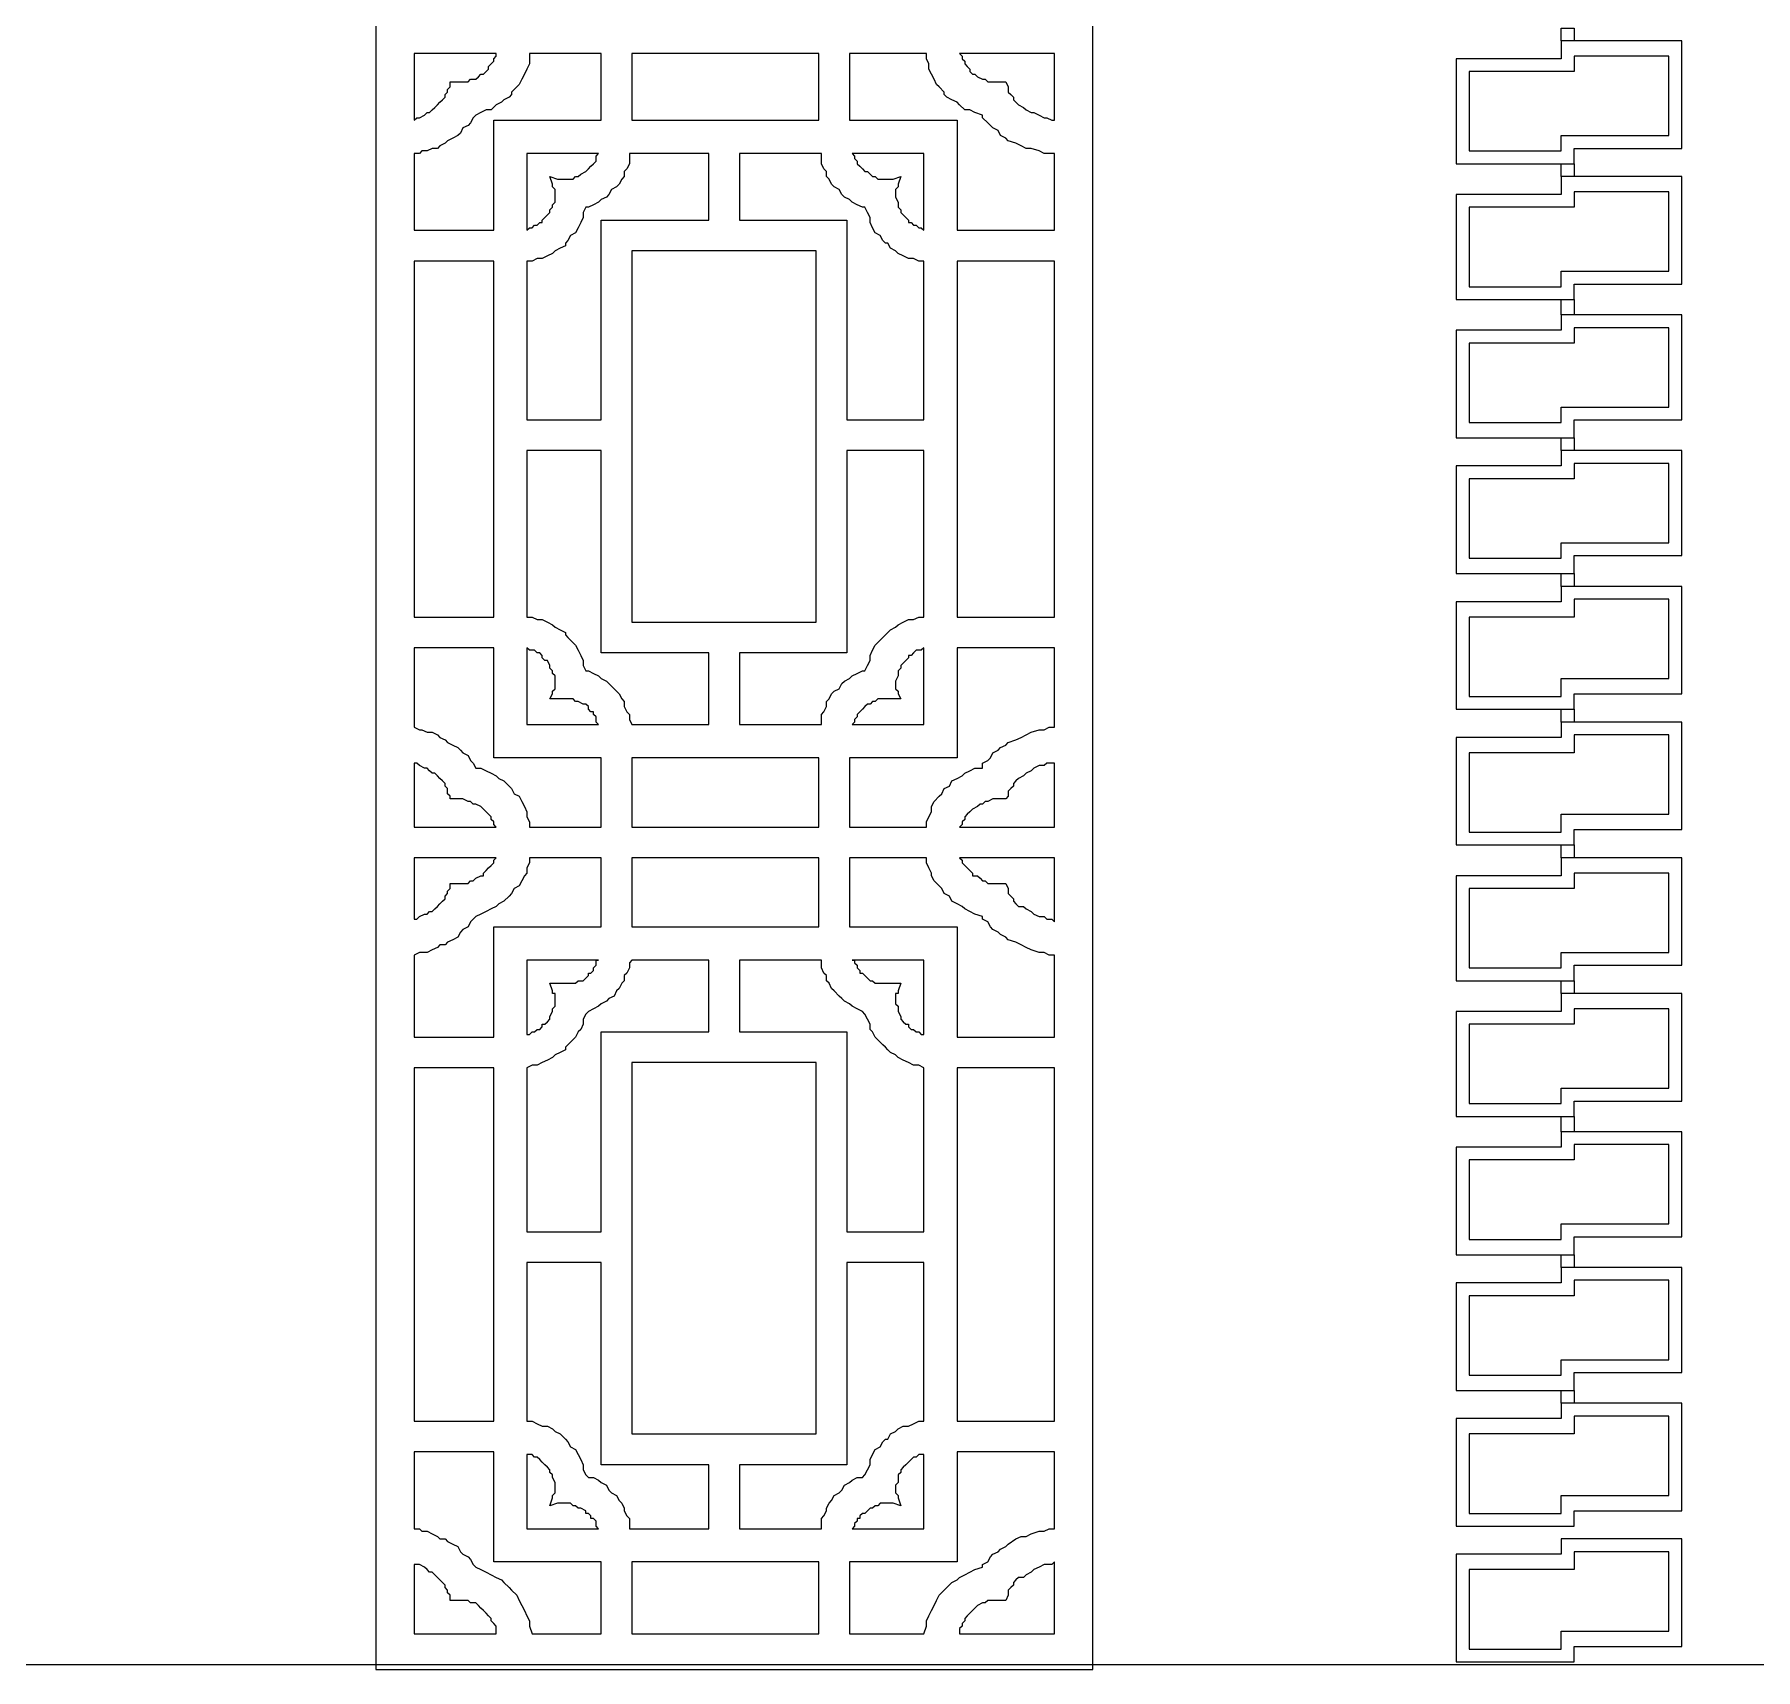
# Model space of a CAD drawing. Extents: x -66030 to 95157, y -13132 to 45879.
# Drawn here: x 23855 to 26480, y 31861 to 34355 of the extents above; entities that cross this region are included whole.
import ezdxf

# ---------------------------------------------------------------- set-up
doc = ezdxf.new("R2010")
doc.units = 0
doc.header["$LTSCALE"] = 100
doc.header["$MEASUREMENT"] = 0
doc.layers.add('3', color=11, linetype='CONTINUOUS')

msp = doc.modelspace()

# ---------------------------------------------------------------- linework, layer by layer
at = {"layer": '3', "color": 2}
msp.add_line((-66009.4, 31868.9), (90873, 31868.9), dxfattribs=at)
at = {"layer": '3'}
for points in [[(25469.3, 36837.3), (24375.6, 36837.3), (24375.6, 31861.1), (25469.3, 31861.1), (25469.3, 36837.3)], [(26203.6, 34364.8), (26203.6, 34345.3), (26184.1, 34345.3), (26184.1, 34364.8), (26203.6, 34364.8)], [(24434.2, 34056.3), (24555.3, 34056.3), (24555.3, 34224.2), (24719.3, 34224.2), (24719.3, 34325.8), (24610, 34325.8), (24610, 34318), (24610, 34310.2), (24606.1, 34302.3), (24602.2, 34294.5), (24598.3, 34286.7), (24594.4, 34278.9), (24590.4, 34275), (24582.6, 34267.2), (24582.6, 34263.3), (24578.7, 34259.4), (24570.9, 34255.5), (24567, 34251.6), (24559.2, 34247.7), (24551.4, 34239.9), (24543.6, 34239.9), (24535.8, 34235.9), (24528, 34232), (24524, 34228.1), (24520.1, 34220.3), (24516.2, 34216.4), (24508.4, 34212.5), (24504.5, 34204.7), (24500.6, 34200.8), (24492.8, 34196.9), (24485, 34193), (24481.1, 34189.1), (24473.3, 34185.2), (24469.4, 34181.3), (24461.5, 34181.3), (24453.7, 34177.4), (24445.9, 34177.4), (24442, 34173.5), (24434.2, 34173.5), (24434.2, 34056.3)], [(24434.2, 34224.2), (24438.1, 34228.1), (24442, 34228.1), (24449.8, 34232), (24453.7, 34235.9), (24457.6, 34235.9), (24461.5, 34239.9), (24465.5, 34243.8), (24469.4, 34247.7), (24473.3, 34251.6), (24477.2, 34255.5), (24481.1, 34259.4), (24481.1, 34263.3), (24485, 34267.2), (24485, 34271.1), (24488.9, 34275), (24488.9, 34282.8), (24492.8, 34282.8), (24496.7, 34282.8), (24500.6, 34282.8), (24504.5, 34282.8), (24512.3, 34282.8), (24516.2, 34282.8), (24520.1, 34286.7), (24528, 34286.7), (24531.9, 34290.6), (24535.8, 34294.5), (24539.7, 34294.5), (24543.6, 34298.4), (24547.5, 34302.3), (24547.5, 34306.3), (24551.4, 34310.2), (24555.3, 34314.1), (24555.3, 34318), (24559.2, 34321.9), (24559.2, 34325.8), (24434.2, 34325.8), (24434.2, 34224.2)], [(25051.4, 34325.8), (24766.2, 34325.8), (24766.2, 34224.2), (25051.4, 34224.2), (25051.4, 34325.8)], [(25410.7, 34173.5), (25402.9, 34173.5), (25395.1, 34173.5), (25387.3, 34177.4), (25375.5, 34181.3), (25367.7, 34181.3), (25359.9, 34185.2), (25352.1, 34189.1), (25340.4, 34193), (25336.5, 34196.9), (25328.7, 34200.8), (25324.8, 34208.6), (25317, 34212.5), (25313.1, 34216.4), (25309.1, 34220.3), (25301.3, 34228.1), (25301.3, 34232), (25289.6, 34235.9), (25281.8, 34239.9), (25274, 34239.9), (25266.2, 34247.7), (25262.3, 34251.6), (25254.5, 34255.5), (25246.6, 34259.4), (25242.7, 34263.3), (25242.7, 34267.2), (25234.9, 34275), (25231, 34278.9), (25227.1, 34286.7), (25223.2, 34294.5), (25219.3, 34302.3), (25219.3, 34310.2), (25215.4, 34318), (25215.4, 34325.8), (25098.2, 34325.8), (25098.2, 34224.2), (25262.3, 34224.2), (25262.3, 34056.3), (25410.7, 34056.3), (25410.7, 34173.5)], [(25410.7, 34325.8), (25266.2, 34325.8), (25270.1, 34321.9), (25270.1, 34318), (25274, 34314.1), (25274, 34310.2), (25277.9, 34306.3), (25281.8, 34302.3), (25281.8, 34298.4), (25285.7, 34294.5), (25289.6, 34294.5), (25293.5, 34290.6), (25301.3, 34286.7), (25305.2, 34286.7), (25309.1, 34282.8), (25317, 34282.8), (25320.9, 34282.8), (25324.8, 34282.8), (25328.7, 34282.8), (25332.6, 34282.8), (25336.5, 34282.8), (25340.4, 34275), (25340.4, 34271.1), (25340.4, 34267.2), (25344.3, 34263.3), (25348.2, 34259.4), (25348.2, 34255.5), (25352.1, 34251.6), (25356, 34247.7), (25363.8, 34243.8), (25367.7, 34239.9), (25375.5, 34235.9), (25379.5, 34235.9), (25387.3, 34232), (25395.1, 34228.1), (25399, 34228.1), (25406.8, 34224.2), (25410.7, 34224.2), (25410.7, 34325.8)], [(26184.1, 34318), (26023.9, 34318), (26023.9, 34157.8), (26203.6, 34157.8), (26203.6, 34181.3), (26367.7, 34181.3), (26367.7, 34345.3), (26203.6, 34345.3), (26199.7, 34345.3), (26184.1, 34345.3), (26184.1, 34329.7), (26184.1, 34318)], [(26203.6, 34298.4), (26203.6, 34298.4), (26184.1, 34298.4), (26043.5, 34298.4), (26043.5, 34177.4), (26184.1, 34177.4), (26184.1, 34200.8), (26348.1, 34200.8), (26348.1, 34321.9), (26203.6, 34321.9), (26203.6, 34298.4)], [(24606.1, 34173.5), (24606.1, 34056.3), (24610, 34060.2), (24613.9, 34060.2), (24617.8, 34064.1), (24621.7, 34064.1), (24625.6, 34068), (24629.5, 34068), (24629.5, 34071.9), (24633.4, 34075.8), (24637.3, 34079.7), (24641.2, 34083.6), (24641.2, 34087.5), (24645.1, 34091.4), (24645.1, 34095.3), (24649, 34099.2), (24649, 34107), (24649, 34111), (24649, 34114.9), (24649, 34118.8), (24645.1, 34122.7), (24645.1, 34126.6), (24641.2, 34138.3), (24652.9, 34134.4), (24656.8, 34134.4), (24660.8, 34134.4), (24668.6, 34134.4), (24672.5, 34134.4), (24676.4, 34134.4), (24680.3, 34138.3), (24684.2, 34138.3), (24688.1, 34142.2), (24695.9, 34146.1), (24695.9, 34146.1), (24699.8, 34150), (24703.7, 34153.9), (24703.7, 34153.9), (24707.6, 34157.8), (24711.5, 34161.7), (24711.5, 34165.6), (24711.5, 34169.5), (24715.4, 34173.5), (24606.1, 34173.5)], [(24719.3, 33767.2), (24719.3, 34071.9), (24883.4, 34071.9), (24883.4, 34173.5), (24762.3, 34173.5), (24762.3, 34165.6), (24762.3, 34157.8), (24758.4, 34150), (24754.5, 34146.1), (24754.5, 34138.3), (24750.6, 34134.4), (24746.7, 34126.6), (24742.8, 34122.7), (24735, 34118.8), (24731.1, 34111), (24727.2, 34107), (24719.3, 34103.1), (24715.4, 34099.2), (24707.6, 34095.3), (24699.8, 34091.4), (24695.9, 34091.4), (24692, 34083.6), (24692, 34075.8), (24688.1, 34068), (24684.2, 34060.2), (24680.3, 34052.4), (24672.5, 34048.5), (24668.6, 34040.6), (24664.7, 34036.7), (24664.7, 34032.8), (24656.8, 34028.9), (24649, 34025), (24645.1, 34021.1), (24637.3, 34017.2), (24629.5, 34013.3), (24621.7, 34013.3), (24613.9, 34009.4), (24606.1, 34009.4), (24606.1, 33767.2), (24719.3, 33767.2)], [(25211.5, 33767.2), (25211.5, 34009.4), (25203.7, 34009.4), (25195.9, 34013.3), (25188.1, 34013.3), (25180.2, 34017.2), (25172.4, 34021.1), (25168.5, 34025), (25160.7, 34028.9), (25156.8, 34036.7), (25152.9, 34036.7), (25149, 34040.6), (25145.1, 34048.5), (25137.3, 34052.4), (25133.4, 34060.2), (25129.5, 34068), (25129.5, 34075.8), (25125.6, 34083.6), (25121.7, 34091.4), (25117.8, 34091.4), (25109.9, 34095.3), (25102.1, 34099.2), (25098.2, 34103.1), (25090.4, 34107), (25086.5, 34111), (25082.6, 34118.8), (25074.8, 34122.7), (25070.9, 34126.6), (25067, 34134.4), (25063.1, 34138.3), (25063.1, 34146.1), (25059.2, 34150), (25055.3, 34157.8), (25055.3, 34165.6), (25055.3, 34173.5), (24930.3, 34173.5), (24930.3, 34071.9), (25094.3, 34071.9), (25094.3, 33767.2), (25211.5, 33767.2)], [(25211.5, 34056.3), (25211.5, 34173.5), (25102.1, 34173.5), (25106, 34169.5), (25106, 34165.6), (25109.9, 34161.7), (25109.9, 34157.8), (25113.8, 34153.9), (25113.8, 34153.9), (25117.8, 34150), (25121.7, 34146.1), (25125.6, 34146.1), (25129.5, 34142.2), (25133.4, 34138.3), (25137.3, 34138.3), (25141.2, 34134.4), (25145.1, 34134.4), (25149, 34134.4), (25156.8, 34134.4), (25160.7, 34134.4), (25164.6, 34134.4), (25176.3, 34138.3), (25172.4, 34126.6), (25172.4, 34122.7), (25168.5, 34118.8), (25168.5, 34114.9), (25168.5, 34111), (25168.5, 34107), (25172.4, 34099.2), (25172.4, 34095.3), (25172.4, 34091.4), (25176.3, 34087.5), (25176.3, 34083.6), (25180.2, 34079.7), (25184.2, 34075.8), (25188.1, 34071.9), (25188.1, 34068), (25192, 34068), (25195.9, 34064.1), (25199.8, 34064.1), (25203.7, 34060.2), (25207.6, 34060.2), (25211.5, 34056.3)], [(26184.1, 34111), (26023.9, 34111), (26023.9, 33950.8), (26203.6, 33950.8), (26203.6, 33974.2), (26367.7, 33974.2), (26367.7, 34138.3), (26203.6, 34138.3), (26199.7, 34138.3), (26184.1, 34138.3), (26184.1, 34122.7), (26184.1, 34111)], [(26203.6, 34157.8), (26203.6, 34138.3), (26184.1, 34138.3), (26184.1, 34157.8), (26203.6, 34157.8)], [(26203.6, 34091.4), (26203.6, 34091.4), (26184.1, 34091.4), (26043.5, 34091.4), (26043.5, 33970.3), (26184.1, 33970.3), (26184.1, 33993.8), (26348.1, 33993.8), (26348.1, 34114.9), (26203.6, 34114.9), (26203.6, 34091.4)], [(24434.2, 33466.5), (24555.3, 33466.5), (24555.3, 34009.4), (24434.2, 34009.4), (24434.2, 33466.5)], [(24766.2, 34025), (24766.2, 33458.7), (25047.4, 33458.7), (25047.4, 34025), (24766.2, 34025)], [(25410.7, 34009.4), (25262.3, 34009.4), (25262.3, 33466.5), (25410.7, 33466.5), (25410.7, 34009.4)], [(26184.1, 33903.9), (26023.9, 33903.9), (26023.9, 33739.9), (26203.6, 33739.9), (26203.6, 33767.2), (26367.7, 33767.2), (26367.7, 33927.4), (26203.6, 33927.4), (26199.7, 33927.4), (26184.1, 33927.4), (26184.1, 33915.7), (26184.1, 33903.9)], [(26203.6, 33950.8), (26203.6, 33927.4), (26184.1, 33927.4), (26184.1, 33950.8), (26203.6, 33950.8)], [(26203.6, 33884.4), (26203.6, 33884.4), (26184.1, 33884.4), (26043.5, 33884.4), (26043.5, 33763.3), (26184.1, 33763.3), (26184.1, 33786.8), (26348.1, 33786.8), (26348.1, 33907.8), (26203.6, 33907.8), (26203.6, 33884.4)], [(24606.1, 33720.4), (24606.1, 33466.5), (24613.9, 33466.5), (24621.7, 33462.6), (24629.5, 33462.6), (24637.3, 33458.7), (24645.1, 33454.8), (24649, 33450.8), (24656.8, 33446.9), (24664.7, 33443), (24664.7, 33439.1), (24668.6, 33435.2), (24672.5, 33431.3), (24680.3, 33423.5), (24684.2, 33415.7), (24688.1, 33407.9), (24692, 33400.1), (24692, 33392.3), (24695.9, 33384.4), (24699.8, 33384.4), (24707.6, 33380.5), (24715.4, 33376.6), (24719.3, 33372.7), (24727.2, 33368.8), (24731.1, 33364.9), (24738.9, 33357.1), (24742.8, 33353.2), (24746.7, 33349.3), (24750.6, 33341.5), (24754.5, 33337.6), (24754.5, 33329.8), (24758.4, 33321.9), (24762.3, 33318), (24762.3, 33310.2), (24766.2, 33302.4), (24883.4, 33302.4), (24883.4, 33411.8), (24719.3, 33411.8), (24719.3, 33720.4), (24606.1, 33720.4)], [(25094.3, 33720.4), (25094.3, 33411.8), (24930.3, 33411.8), (24930.3, 33302.4), (25055.3, 33302.4), (25055.3, 33310.2), (25055.3, 33318), (25059.2, 33321.9), (25063.1, 33329.8), (25063.1, 33337.6), (25067, 33341.5), (25070.9, 33349.3), (25074.8, 33353.2), (25082.6, 33357.1), (25086.5, 33364.9), (25090.4, 33368.8), (25098.2, 33372.7), (25102.1, 33376.6), (25109.9, 33380.5), (25117.8, 33384.4), (25121.7, 33384.4), (25125.6, 33392.3), (25129.5, 33400.1), (25129.5, 33407.9), (25133.4, 33415.7), (25137.3, 33423.5), (25145.1, 33431.3), (25149, 33435.2), (25152.9, 33439.1), (25156.8, 33443), (25160.7, 33446.9), (25168.5, 33450.8), (25172.4, 33454.8), (25180.2, 33458.7), (25188.1, 33462.6), (25195.9, 33462.6), (25203.7, 33466.5), (25211.5, 33466.5), (25211.5, 33720.4), (25094.3, 33720.4)], [(26184.1, 33696.9), (26023.9, 33696.9), (26023.9, 33532.9), (26203.6, 33532.9), (26203.6, 33560.2), (26367.7, 33560.2), (26367.7, 33720.4), (26203.6, 33720.4), (26199.7, 33720.4), (26184.1, 33720.4), (26184.1, 33708.6), (26184.1, 33696.9)], [(26203.6, 33739.9), (26203.6, 33720.4), (26184.1, 33720.4), (26184.1, 33739.9), (26203.6, 33739.9)], [(26203.6, 33677.4), (26203.6, 33677.4), (26184.1, 33677.4), (26043.5, 33677.4), (26043.5, 33556.3), (26184.1, 33556.3), (26184.1, 33579.7), (26348.1, 33579.7), (26348.1, 33700.8), (26203.6, 33700.8), (26203.6, 33677.4)], [(26203.6, 33532.9), (26203.6, 33513.3), (26184.1, 33513.3), (26184.1, 33532.9), (26203.6, 33532.9)], [(26184.1, 33489.9), (26023.9, 33489.9), (26023.9, 33325.9), (26203.6, 33325.9), (26203.6, 33349.3), (26367.7, 33349.3), (26367.7, 33513.3), (26203.6, 33513.3), (26199.7, 33513.3), (26184.1, 33513.3), (26184.1, 33501.6), (26184.1, 33489.9)], [(26203.6, 33466.5), (26203.6, 33466.5), (26184.1, 33466.5), (26043.5, 33466.5), (26043.5, 33345.4), (26184.1, 33345.4), (26184.1, 33372.7), (26348.1, 33372.7), (26348.1, 33493.8), (26203.6, 33493.8), (26203.6, 33466.5)], [(24434.2, 33298.5), (24442, 33294.6), (24445.9, 33294.6), (24453.7, 33290.7), (24461.5, 33290.7), (24469.4, 33286.8), (24473.3, 33282.9), (24481.1, 33279), (24485, 33275.1), (24492.8, 33271.2), (24500.6, 33267.3), (24504.5, 33263.4), (24508.4, 33259.5), (24516.2, 33255.5), (24520.1, 33247.7), (24524, 33243.8), (24528, 33236), (24535.8, 33236), (24543.6, 33232.1), (24551.4, 33228.2), (24559.2, 33224.3), (24563.1, 33220.4), (24570.9, 33216.5), (24578.7, 33208.7), (24582.6, 33204.8), (24586.5, 33197), (24594.4, 33193.1), (24598.3, 33185.2), (24602.2, 33177.4), (24606.1, 33169.6), (24606.1, 33161.8), (24610, 33154), (24610, 33146.2), (24719.3, 33146.2), (24719.3, 33251.6), (24555.3, 33251.6), (24555.3, 33419.6), (24434.2, 33419.6), (24434.2, 33298.5)], [(24715.4, 33302.4), (24711.5, 33306.3), (24711.5, 33310.2), (24711.5, 33314.1), (24707.6, 33318), (24707.6, 33321.9), (24703.7, 33321.9), (24699.8, 33325.9), (24699.8, 33329.8), (24695.9, 33333.7), (24692, 33333.7), (24684.2, 33337.6), (24680.3, 33337.6), (24676.4, 33341.5), (24672.5, 33341.5), (24668.6, 33341.5), (24660.8, 33341.5), (24656.8, 33341.5), (24652.9, 33341.5), (24641.2, 33341.5), (24645.1, 33349.3), (24645.1, 33353.2), (24649, 33357.1), (24649, 33361), (24649, 33364.9), (24649, 33368.8), (24649, 33376.6), (24645.1, 33380.5), (24645.1, 33384.4), (24641.2, 33388.4), (24641.2, 33392.3), (24637.3, 33400.1), (24633.4, 33400.1), (24629.5, 33404), (24629.5, 33407.9), (24625.6, 33411.8), (24621.7, 33411.8), (24617.8, 33415.7), (24613.9, 33415.7), (24610, 33415.7), (24606.1, 33419.6), (24606.1, 33302.4), (24715.4, 33302.4)], [(25410.7, 33419.6), (25262.3, 33419.6), (25262.3, 33251.6), (25098.2, 33251.6), (25098.2, 33146.2), (25215.4, 33146.2), (25215.4, 33154), (25219.3, 33161.8), (25223.2, 33169.6), (25223.2, 33177.4), (25227.1, 33185.2), (25234.9, 33193.1), (25238.8, 33197), (25242.7, 33204.8), (25250.6, 33208.7), (25254.5, 33216.5), (25262.3, 33220.4), (25270.1, 33224.3), (25274, 33228.2), (25281.8, 33232.1), (25289.6, 33236), (25301.3, 33236), (25301.3, 33243.8), (25309.1, 33247.7), (25313.1, 33251.6), (25317, 33259.5), (25324.8, 33263.4), (25328.7, 33267.3), (25336.5, 33271.2), (25340.4, 33275.1), (25352.1, 33279), (25359.9, 33282.9), (25367.7, 33286.8), (25375.5, 33290.7), (25387.3, 33294.6), (25395.1, 33294.6), (25402.9, 33298.5), (25410.7, 33298.5), (25410.7, 33419.6)], [(25211.5, 33419.6), (25207.6, 33415.7), (25203.7, 33415.7), (25199.8, 33415.7), (25195.9, 33411.8), (25192, 33407.9), (25188.1, 33407.9), (25188.1, 33404), (25184.2, 33400.1), (25180.2, 33396.2), (25176.3, 33392.3), (25176.3, 33388.4), (25172.4, 33384.4), (25172.4, 33380.5), (25172.4, 33376.6), (25168.5, 33368.8), (25168.5, 33364.9), (25168.5, 33361), (25168.5, 33357.1), (25172.4, 33353.2), (25172.4, 33349.3), (25176.3, 33341.5), (25164.6, 33341.5), (25160.7, 33341.5), (25156.8, 33341.5), (25149, 33341.5), (25145.1, 33341.5), (25141.2, 33341.5), (25137.3, 33337.6), (25133.4, 33337.6), (25129.5, 33333.7), (25125.6, 33333.7), (25121.7, 33329.8), (25117.8, 33325.9), (25113.8, 33321.9), (25113.8, 33321.9), (25109.9, 33318), (25109.9, 33314.1), (25106, 33310.2), (25106, 33306.3), (25102.1, 33302.4), (25211.5, 33302.4), (25211.5, 33419.6)], [(26203.6, 33325.9), (26203.6, 33306.3), (26184.1, 33306.3), (26184.1, 33325.9), (26203.6, 33325.9)], [(26184.1, 33282.9), (26023.9, 33282.9), (26023.9, 33118.8), (26203.6, 33118.8), (26203.6, 33142.3), (26367.7, 33142.3), (26367.7, 33306.3), (26203.6, 33306.3), (26199.7, 33306.3), (26184.1, 33306.3), (26184.1, 33290.7), (26184.1, 33282.9)], [(26203.6, 33259.5), (26203.6, 33259.5), (26184.1, 33259.5), (26043.5, 33259.5), (26043.5, 33138.4), (26184.1, 33138.4), (26184.1, 33165.7), (26348.1, 33165.7), (26348.1, 33286.8), (26203.6, 33286.8), (26203.6, 33259.5)], [(24434.2, 33146.2), (24559.2, 33146.2), (24555.3, 33150.1), (24555.3, 33154), (24551.4, 33157.9), (24551.4, 33161.8), (24547.5, 33165.7), (24543.6, 33169.6), (24539.7, 33173.5), (24539.7, 33173.5), (24535.8, 33177.4), (24528, 33181.3), (24524, 33181.3), (24520.1, 33185.2), (24516.2, 33185.2), (24508.4, 33189.1), (24504.5, 33189.1), (24500.6, 33189.1), (24496.7, 33189.1), (24492.8, 33189.1), (24488.9, 33189.1), (24488.9, 33193.1), (24485, 33197), (24485, 33204.8), (24481.1, 33208.7), (24481.1, 33212.6), (24477.2, 33216.5), (24473.3, 33220.4), (24469.4, 33224.3), (24465.5, 33228.2), (24461.5, 33228.2), (24457.6, 33232.1), (24453.7, 33236), (24449.8, 33236), (24442, 33239.9), (24438.1, 33243.8), (24434.2, 33243.8), (24434.2, 33146.2)], [(24766.2, 33146.2), (25051.4, 33146.2), (25051.4, 33251.6), (24766.2, 33251.6), (24766.2, 33146.2)], [(25410.7, 33243.8), (25406.8, 33243.8), (25399, 33243.8), (25395.1, 33239.9), (25387.3, 33239.9), (25379.5, 33236), (25375.5, 33232.1), (25367.7, 33228.2), (25363.8, 33224.3), (25356, 33220.4), (25352.1, 33216.5), (25348.2, 33212.6), (25348.2, 33208.7), (25344.3, 33204.8), (25340.4, 33200.9), (25340.4, 33197), (25340.4, 33193.1), (25336.5, 33189.1), (25332.6, 33189.1), (25328.7, 33189.1), (25324.8, 33189.1), (25320.9, 33189.1), (25317, 33189.1), (25309.1, 33185.2), (25305.2, 33185.2), (25301.3, 33181.3), (25297.4, 33181.3), (25293.5, 33177.4), (25285.7, 33173.5), (25285.7, 33173.5), (25281.8, 33169.6), (25277.9, 33165.7), (25274, 33161.8), (25274, 33157.9), (25270.1, 33154), (25270.1, 33150.1), (25266.2, 33146.2), (25410.7, 33146.2), (25410.7, 33243.8)], [(26203.6, 33118.8), (26203.6, 33099.3), (26184.1, 33099.3), (26184.1, 33118.8), (26203.6, 33118.8)], [(24434.2, 32825.9), (24555.3, 32825.9), (24555.3, 32993.8), (24563.1, 32993.8), (24719.3, 32993.8), (24719.3, 33099.3), (24610, 33099.3), (24610, 33091.5), (24606.1, 33083.7), (24606.1, 33075.9), (24602.2, 33072), (24598.3, 33064.2), (24594.4, 33056.3), (24586.5, 33052.4), (24582.6, 33044.6), (24578.7, 33040.7), (24570.9, 33032.9), (24563.1, 33029), (24559.2, 33025.1), (24551.4, 33021.2), (24543.6, 33017.3), (24535.8, 33013.4), (24528, 33009.5), (24524, 33005.6), (24520.1, 33001.7), (24516.2, 32993.8), (24508.4, 32989.9), (24504.5, 32986), (24500.6, 32978.2), (24492.8, 32974.3), (24485, 32970.4), (24481.1, 32966.5), (24473.3, 32966.5), (24469.4, 32962.6), (24461.5, 32958.7), (24453.7, 32954.8), (24445.9, 32954.8), (24442, 32954.8), (24434.2, 32950.9), (24434.2, 32825.9)], [(24434.2, 33005.6), (24438.1, 33005.6), (24442, 33009.5), (24449.8, 33013.4), (24453.7, 33013.4), (24457.6, 33017.3), (24461.5, 33017.3), (24465.5, 33021.2), (24469.4, 33025.1), (24473.3, 33029), (24477.2, 33032.9), (24481.1, 33036.8), (24481.1, 33040.7), (24485, 33044.6), (24485, 33048.5), (24488.9, 33052.4), (24488.9, 33060.2), (24492.8, 33060.2), (24496.7, 33060.2), (24500.6, 33060.2), (24504.5, 33060.2), (24508.4, 33060.2), (24516.2, 33060.2), (24520.1, 33064.2), (24524, 33064.2), (24528, 33068.1), (24535.8, 33072), (24539.7, 33072), (24539.7, 33075.9), (24543.6, 33079.8), (24547.5, 33083.7), (24551.4, 33087.6), (24551.4, 33087.6), (24555.3, 33091.5), (24555.3, 33095.4), (24559.2, 33099.3), (24434.2, 33099.3), (24434.2, 33005.6)], [(25051.4, 33099.3), (24766.2, 33099.3), (24766.2, 32993.8), (25051.4, 32993.8), (25051.4, 33099.3)], [(25410.7, 32950.9), (25402.9, 32950.9), (25395.1, 32954.8), (25387.3, 32954.8), (25375.5, 32958.7), (25367.7, 32962.6), (25359.9, 32966.5), (25352.1, 32970.4), (25340.4, 32974.3), (25336.5, 32978.2), (25328.7, 32982.1), (25324.8, 32986), (25317, 32989.9), (25313.1, 32993.8), (25309.1, 33001.7), (25301.3, 33005.6), (25301.3, 33009.5), (25289.6, 33013.4), (25281.8, 33017.3), (25274, 33021.2), (25270.1, 33025.1), (25262.3, 33029), (25254.5, 33032.9), (25250.6, 33040.7), (25242.7, 33044.6), (25238.8, 33052.4), (25234.9, 33056.3), (25227.1, 33064.2), (25223.2, 33072), (25223.2, 33075.9), (25219.3, 33083.7), (25215.4, 33091.5), (25215.4, 33099.3), (25098.2, 33099.3), (25098.2, 32993.8), (25262.3, 32993.8), (25262.3, 32825.9), (25410.7, 32825.9), (25410.7, 32950.9)], [(25410.7, 33099.3), (25266.2, 33099.3), (25270.1, 33095.4), (25270.1, 33091.5), (25274, 33087.6), (25274, 33087.6), (25277.9, 33083.7), (25281.8, 33079.8), (25285.7, 33075.9), (25285.7, 33072), (25293.5, 33072), (25297.4, 33068.1), (25301.3, 33064.2), (25305.2, 33064.2), (25309.1, 33060.2), (25317, 33060.2), (25320.9, 33060.2), (25324.8, 33060.2), (25328.7, 33060.2), (25332.6, 33060.2), (25336.5, 33060.2), (25340.4, 33052.4), (25340.4, 33048.5), (25340.4, 33044.6), (25344.3, 33040.7), (25348.2, 33036.8), (25348.2, 33032.9), (25352.1, 33029), (25356, 33025.1), (25363.8, 33025.1), (25367.7, 33021.2), (25375.5, 33017.3), (25379.5, 33013.4), (25387.3, 33009.5), (25395.1, 33009.5), (25399, 33005.6), (25406.8, 33005.6), (25410.7, 33001.7), (25410.7, 33099.3)], [(26184.1, 33072), (26023.9, 33072), (26023.9, 32911.8), (26203.6, 32911.8), (26203.6, 32935.3), (26367.7, 32935.3), (26367.7, 33099.3), (26203.6, 33099.3), (26199.7, 33099.3), (26184.1, 33099.3), (26184.1, 33083.7), (26184.1, 33072)], [(26203.6, 33052.4), (26203.6, 33052.4), (26184.1, 33052.4), (26043.5, 33052.4), (26043.5, 32931.4), (26184.1, 32931.4), (26184.1, 32954.8), (26348.1, 32954.8), (26348.1, 33075.9), (26203.6, 33075.9), (26203.6, 33052.4)], [(24606.1, 32529), (24719.3, 32529), (24719.3, 32833.7), (24883.4, 32833.7), (24883.4, 32943.1), (24766.2, 32943.1), (24762.3, 32939.2), (24762.3, 32931.4), (24758.4, 32923.5), (24754.5, 32919.6), (24754.5, 32911.8), (24750.6, 32907.9), (24746.7, 32900.1), (24742.8, 32896.2), (24738.9, 32888.4), (24731.1, 32884.5), (24727.2, 32880.6), (24719.3, 32876.7), (24715.4, 32872.8), (24707.6, 32868.9), (24699.8, 32865), (24695.9, 32861), (24692, 32853.2), (24692, 32845.4), (24688.1, 32837.6), (24684.2, 32833.7), (24680.3, 32825.9), (24672.5, 32818.1), (24668.6, 32814.2), (24664.7, 32810.3), (24664.7, 32806.4), (24656.8, 32802.5), (24649, 32798.5), (24645.1, 32794.6), (24637.3, 32790.7), (24629.5, 32786.8), (24621.7, 32782.9), (24613.9, 32782.9), (24606.1, 32779), (24606.1, 32529)], [(24715.4, 32943.1), (24606.1, 32943.1), (24606.1, 32829.8), (24610, 32829.8), (24613.9, 32833.7), (24617.8, 32833.7), (24621.7, 32837.6), (24625.6, 32837.6), (24629.5, 32841.5), (24629.5, 32845.4), (24633.4, 32845.4), (24637.3, 32849.3), (24641.2, 32853.2), (24641.2, 32857.1), (24645.1, 32865), (24645.1, 32868.9), (24649, 32872.8), (24649, 32876.7), (24649, 32884.5), (24649, 32888.4), (24649, 32892.3), (24645.1, 32892.3), (24645.1, 32896.2), (24641.2, 32907.9), (24652.9, 32907.9), (24656.8, 32907.9), (24660.8, 32907.9), (24668.6, 32907.9), (24672.5, 32907.9), (24676.4, 32907.9), (24680.3, 32907.9), (24684.2, 32911.8), (24692, 32911.8), (24695.9, 32915.7), (24699.8, 32919.6), (24699.8, 32923.5), (24703.7, 32923.5), (24707.6, 32927.4), (24707.6, 32931.4), (24711.5, 32935.3), (24711.5, 32939.2), (24711.5, 32943.1), (24715.4, 32943.1)], [(25094.3, 32529), (25211.5, 32529), (25211.5, 32779), (25203.7, 32782.9), (25195.9, 32782.9), (25188.1, 32786.8), (25180.2, 32790.7), (25172.4, 32794.6), (25168.5, 32798.5), (25160.7, 32802.5), (25156.8, 32806.4), (25152.9, 32810.3), (25149, 32814.2), (25145.1, 32818.1), (25137.3, 32825.9), (25133.4, 32833.7), (25129.5, 32837.6), (25129.5, 32845.4), (25125.6, 32853.2), (25121.7, 32861), (25117.8, 32865), (25109.9, 32868.9), (25102.1, 32872.8), (25098.2, 32876.7), (25090.4, 32880.6), (25086.5, 32884.5), (25082.6, 32888.4), (25074.8, 32896.2), (25070.9, 32900.1), (25067, 32907.9), (25063.1, 32911.8), (25063.1, 32919.6), (25059.2, 32923.5), (25055.3, 32931.4), (25055.3, 32939.2), (25055.3, 32943.1), (24930.3, 32943.1), (24930.3, 32833.7), (25094.3, 32833.7), (25094.3, 32529)], [(25211.5, 32829.8), (25211.5, 32943.1), (25102.1, 32943.1), (25106, 32943.1), (25106, 32939.2), (25109.9, 32935.3), (25109.9, 32931.4), (25113.8, 32927.4), (25113.8, 32923.5), (25117.8, 32923.5), (25121.7, 32919.6), (25125.6, 32915.7), (25129.5, 32911.8), (25133.4, 32911.8), (25137.3, 32907.9), (25141.2, 32907.9), (25145.1, 32907.9), (25149, 32907.9), (25156.8, 32907.9), (25160.7, 32907.9), (25164.6, 32907.9), (25176.3, 32907.9), (25172.4, 32896.2), (25172.4, 32892.3), (25168.5, 32892.3), (25168.5, 32888.4), (25168.5, 32884.5), (25168.5, 32876.7), (25172.4, 32872.8), (25172.4, 32868.9), (25172.4, 32865), (25176.3, 32857.1), (25176.3, 32853.2), (25180.2, 32849.3), (25184.2, 32845.4), (25188.1, 32845.4), (25188.1, 32841.5), (25192, 32837.6), (25195.9, 32837.6), (25199.8, 32833.7), (25203.7, 32833.7), (25207.6, 32829.8), (25211.5, 32829.8)], [(26203.6, 32911.8), (26203.6, 32892.3), (26184.1, 32892.3), (26184.1, 32911.8), (26203.6, 32911.8)], [(26184.1, 32865), (26023.9, 32865), (26023.9, 32704.8), (26203.6, 32704.8), (26203.6, 32728.2), (26367.7, 32728.2), (26367.7, 32892.3), (26203.6, 32892.3), (26199.7, 32892.3), (26184.1, 32892.3), (26184.1, 32876.7), (26184.1, 32865)], [(26203.6, 32845.4), (26203.6, 32845.4), (26184.1, 32845.4), (26043.5, 32845.4), (26043.5, 32724.3), (26184.1, 32724.3), (26184.1, 32747.8), (26348.1, 32747.8), (26348.1, 32868.9), (26203.6, 32868.9), (26203.6, 32845.4)], [(24434.2, 32240), (24555.3, 32240), (24555.3, 32779), (24434.2, 32779), (24434.2, 32240)], [(24766.2, 32220.5), (25047.4, 32220.5), (25047.4, 32786.8), (24766.2, 32786.8), (24766.2, 32220.5)], [(25410.7, 32779), (25262.3, 32779), (25262.3, 32240), (25410.7, 32240), (25410.7, 32779)], [(26203.6, 32704.8), (26203.6, 32681.4), (26184.1, 32681.4), (26184.1, 32704.8), (26203.6, 32704.8)], [(26184.1, 32657.9), (26023.9, 32657.9), (26023.9, 32493.9), (26203.6, 32493.9), (26203.6, 32521.2), (26367.7, 32521.2), (26367.7, 32681.4), (26203.6, 32681.4), (26199.7, 32681.4), (26184.1, 32681.4), (26184.1, 32669.7), (26184.1, 32657.9)], [(26203.6, 32638.4), (26203.6, 32638.4), (26184.1, 32638.4), (26043.5, 32638.4), (26043.5, 32517.3), (26184.1, 32517.3), (26184.1, 32540.8), (26348.1, 32540.8), (26348.1, 32661.8), (26203.6, 32661.8), (26203.6, 32638.4)], [(24719.3, 32482.2), (24606.1, 32482.2), (24606.1, 32240), (24613.9, 32240), (24621.7, 32236.1), (24629.5, 32232.2), (24637.3, 32232.2), (24645.1, 32228.3), (24649, 32224.4), (24656.8, 32220.5), (24664.7, 32212.7), (24664.7, 32212.7), (24668.6, 32208.7), (24672.5, 32200.9), (24680.3, 32197), (24684.2, 32189.2), (24688.1, 32181.4), (24692, 32173.6), (24692, 32165.8), (24695.9, 32158), (24699.8, 32154.1), (24707.6, 32154.1), (24715.4, 32150.2), (24719.3, 32146.3), (24727.2, 32142.3), (24731.1, 32134.5), (24735, 32130.6), (24742.8, 32126.7), (24746.7, 32118.9), (24750.6, 32115), (24754.5, 32107.2), (24754.5, 32103.3), (24758.4, 32095.5), (24762.3, 32091.6), (24762.3, 32083.8), (24762.3, 32075.9), (24883.4, 32075.9), (24883.4, 32173.6), (24719.3, 32173.6), (24719.3, 32482.2)], [(25211.5, 32482.2), (25094.3, 32482.2), (25094.3, 32173.6), (24930.3, 32173.6), (24930.3, 32075.9), (25055.3, 32075.9), (25055.3, 32083.8), (25055.3, 32091.6), (25059.2, 32095.5), (25063.1, 32103.3), (25063.1, 32107.2), (25067, 32115), (25070.9, 32118.9), (25074.8, 32126.7), (25082.6, 32130.6), (25086.5, 32134.5), (25090.4, 32142.3), (25098.2, 32146.3), (25102.1, 32150.2), (25109.9, 32154.1), (25117.8, 32154.1), (25121.7, 32158), (25125.6, 32165.8), (25129.5, 32173.6), (25129.5, 32181.4), (25133.4, 32189.2), (25137.3, 32197), (25145.1, 32200.9), (25149, 32208.7), (25152.9, 32212.7), (25156.8, 32212.7), (25160.7, 32220.5), (25168.5, 32224.4), (25172.4, 32228.3), (25180.2, 32232.2), (25188.1, 32232.2), (25195.9, 32236.1), (25203.7, 32240), (25211.5, 32240), (25211.5, 32482.2)], [(26203.6, 32493.9), (26203.6, 32474.4), (26184.1, 32474.4), (26184.1, 32493.9), (26203.6, 32493.9)], [(26184.1, 32450.9), (26023.9, 32450.9), (26023.9, 32286.9), (26203.6, 32286.9), (26203.6, 32314.2), (26367.7, 32314.2), (26367.7, 32474.4), (26203.6, 32474.4), (26199.7, 32474.4), (26184.1, 32474.4), (26184.1, 32462.6), (26184.1, 32450.9)], [(26203.6, 32431.4), (26203.6, 32431.4), (26184.1, 32431.4), (26043.5, 32431.4), (26043.5, 32310.3), (26184.1, 32310.3), (26184.1, 32333.7), (26348.1, 32333.7), (26348.1, 32454.8), (26203.6, 32454.8), (26203.6, 32431.4)], [(26203.6, 32286.9), (26203.6, 32267.3), (26184.1, 32267.3), (26184.1, 32286.9), (26203.6, 32286.9)], [(26184.1, 32243.9), (26023.9, 32243.9), (26023.9, 32079.9), (26203.6, 32079.9), (26203.6, 32103.3), (26367.7, 32103.3), (26367.7, 32267.3), (26203.6, 32267.3), (26199.7, 32267.3), (26184.1, 32267.3), (26184.1, 32255.6), (26184.1, 32243.9)], [(26203.6, 32220.5), (26203.6, 32220.5), (26184.1, 32220.5), (26043.5, 32220.5), (26043.5, 32099.4), (26184.1, 32099.4), (26184.1, 32126.7), (26348.1, 32126.7), (26348.1, 32247.8), (26203.6, 32247.8), (26203.6, 32220.5)], [(24719.3, 31915.8), (24719.3, 32025.2), (24555.3, 32025.2), (24555.3, 32193.1), (24434.2, 32193.1), (24434.2, 32075.9), (24442, 32075.9), (24445.9, 32072), (24453.7, 32072), (24461.5, 32068.1), (24469.4, 32064.2), (24473.3, 32060.3), (24481.1, 32060.3), (24485, 32056.4), (24492.8, 32052.5), (24500.6, 32048.6), (24504.5, 32040.8), (24508.4, 32036.9), (24516.2, 32033), (24520.1, 32029.1), (24524, 32021.3), (24528, 32017.4), (24535.8, 32013.5), (24543.6, 32009.5), (24551.4, 32005.6), (24559.2, 32001.7), (24567, 31997.8), (24570.9, 31993.9), (24578.7, 31986.1), (24582.6, 31982.2), (24582.6, 31982.2), (24590.4, 31974.4), (24594.4, 31966.6), (24598.3, 31958.8), (24602.2, 31951), (24606.1, 31943.1), (24610, 31935.3), (24610, 31927.5), (24613.9, 31915.8), (24719.3, 31915.8)], [(25410.7, 32193.1), (25262.3, 32193.1), (25262.3, 32025.2), (25098.2, 32025.2), (25098.2, 31915.8), (25211.5, 31915.8), (25215.4, 31927.5), (25215.4, 31935.3), (25219.3, 31943.1), (25223.2, 31951), (25227.1, 31958.8), (25231, 31966.6), (25234.9, 31974.4), (25242.7, 31982.2), (25242.7, 31982.2), (25246.6, 31986.1), (25254.5, 31993.9), (25262.3, 31997.8), (25266.2, 32001.7), (25274, 32005.6), (25281.8, 32009.5), (25289.6, 32013.5), (25301.3, 32017.4), (25301.3, 32021.3), (25309.1, 32025.2), (25313.1, 32033), (25317, 32036.9), (25324.8, 32040.8), (25328.7, 32044.7), (25336.5, 32048.6), (25340.4, 32052.5), (25352.1, 32060.3), (25359.9, 32064.2), (25367.7, 32064.2), (25375.5, 32068.1), (25387.3, 32072), (25395.1, 32072), (25402.9, 32075.9), (25410.7, 32075.9), (25410.7, 32193.1)], [(24606.1, 32075.9), (24715.4, 32075.9), (24711.5, 32079.9), (24711.5, 32083.8), (24711.5, 32087.7), (24707.6, 32091.6), (24703.7, 32091.6), (24703.7, 32095.5), (24699.8, 32099.4), (24695.9, 32099.4), (24695.9, 32103.3), (24688.1, 32107.2), (24684.2, 32107.2), (24680.3, 32111.1), (24676.4, 32111.1), (24672.5, 32115), (24668.6, 32115), (24660.8, 32115), (24656.8, 32115), (24652.9, 32115), (24641.2, 32111.1), (24645.1, 32122.8), (24645.1, 32126.7), (24649, 32130.6), (24649, 32134.5), (24649, 32138.4), (24649, 32142.3), (24649, 32146.3), (24645.1, 32154.1), (24645.1, 32158), (24641.2, 32161.9), (24641.2, 32165.8), (24637.3, 32169.7), (24633.4, 32173.6), (24629.5, 32177.5), (24629.5, 32177.5), (24625.6, 32181.4), (24621.7, 32185.3), (24617.8, 32185.3), (24613.9, 32189.2), (24610, 32189.2), (24606.1, 32189.2), (24606.1, 32075.9)], [(25211.5, 32189.2), (25207.6, 32189.2), (25203.7, 32189.2), (25199.8, 32185.3), (25195.9, 32185.3), (25192, 32181.4), (25188.1, 32177.5), (25188.1, 32177.5), (25184.2, 32173.6), (25180.2, 32169.7), (25176.3, 32165.8), (25176.3, 32161.9), (25172.4, 32158), (25172.4, 32154.1), (25172.4, 32146.3), (25168.5, 32142.3), (25168.5, 32138.4), (25168.5, 32134.5), (25168.5, 32130.6), (25172.4, 32126.7), (25172.4, 32122.8), (25176.3, 32111.1), (25164.6, 32115), (25160.7, 32115), (25156.8, 32115), (25149, 32115), (25145.1, 32115), (25141.2, 32111.1), (25137.3, 32111.1), (25133.4, 32107.2), (25129.5, 32107.2), (25125.6, 32103.3), (25121.7, 32099.4), (25117.8, 32099.4), (25113.8, 32095.5), (25113.8, 32091.6), (25109.9, 32091.6), (25109.9, 32087.7), (25106, 32083.8), (25106, 32079.9), (25102.1, 32075.9), (25211.5, 32075.9), (25211.5, 32189.2)], [(26184.1, 32036.9), (26023.9, 32036.9), (26023.9, 31872.8), (26203.6, 31872.8), (26203.6, 31896.3), (26367.7, 31896.3), (26367.7, 32060.3), (26203.6, 32060.3), (26199.7, 32060.3), (26184.1, 32060.3), (26184.1, 32044.7), (26184.1, 32036.9)], [(26203.6, 32013.5), (26203.6, 32013.5), (26184.1, 32013.5), (26043.5, 32013.5), (26043.5, 31892.4), (26184.1, 31892.4), (26184.1, 31919.7), (26348.1, 31919.7), (26348.1, 32040.8), (26203.6, 32040.8), (26203.6, 32013.5)], [(24559.2, 31915.8), (24559.2, 31923.6), (24559.2, 31927.5), (24555.3, 31931.4), (24551.4, 31935.3), (24551.4, 31939.2), (24547.5, 31943.1), (24543.6, 31947), (24539.7, 31951), (24535.8, 31954.9), (24531.9, 31958.8), (24528, 31962.7), (24520.1, 31962.7), (24516.2, 31966.6), (24512.3, 31966.6), (24504.5, 31966.6), (24500.6, 31966.6), (24496.7, 31966.6), (24492.8, 31966.6), (24488.9, 31966.6), (24488.9, 31974.4), (24485, 31978.3), (24485, 31982.2), (24481.1, 31986.1), (24481.1, 31990), (24477.2, 31993.9), (24473.3, 31997.8), (24469.4, 32001.7), (24465.5, 32005.6), (24461.5, 32009.5), (24457.6, 32009.5), (24453.7, 32013.5), (24449.8, 32017.4), (24442, 32021.3), (24438.1, 32021.3), (24434.2, 32021.3), (24434.2, 31915.8), (24559.2, 31915.8)], [(25051.4, 31915.8), (25051.4, 32025.2), (24766.2, 32025.2), (24766.2, 31915.8), (25051.4, 31915.8)], [(25410.7, 32025.2), (25406.8, 32021.3), (25399, 32021.3), (25395.1, 32021.3), (25387.3, 32017.4), (25379.5, 32013.5), (25375.5, 32009.5), (25367.7, 32005.6), (25363.8, 32001.7), (25356, 32001.7), (25352.1, 31997.8), (25348.2, 31993.9), (25348.2, 31990), (25344.3, 31986.1), (25340.4, 31982.2), (25340.4, 31978.3), (25340.4, 31974.4), (25336.5, 31966.6), (25332.6, 31966.6), (25328.7, 31966.6), (25324.8, 31966.6), (25320.9, 31966.6), (25317, 31966.6), (25309.1, 31966.6), (25305.2, 31962.7), (25301.3, 31962.7), (25293.5, 31958.8), (25289.6, 31954.9), (25285.7, 31951), (25281.8, 31947), (25277.9, 31943.1), (25274, 31939.2), (25274, 31935.3), (25270.1, 31931.4), (25270.1, 31927.5), (25266.2, 31923.6), (25266.2, 31915.8), (25410.7, 31915.8), (25410.7, 32025.2)]]:
    msp.add_lwpolyline(points, close=True, dxfattribs=at)

doc.saveas('drawing.dxf')
